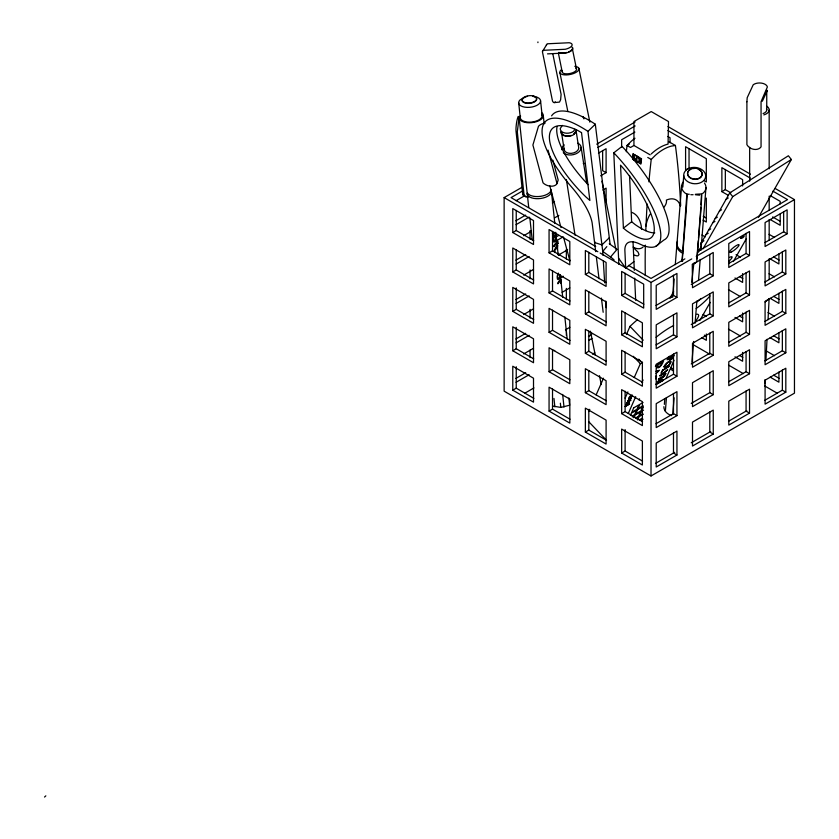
<?xml version="1.0" encoding="UTF-8"?>
<svg xmlns="http://www.w3.org/2000/svg" width="839" height="839" viewBox="0 0 839 839"><rect width="100%" height="100%" fill="white"/><g stroke="black" fill="none" stroke-linecap="round" stroke-linejoin="round"><path stroke-width="1.26" d="M560.232 274.898C561.134 277.615 556.928 282.523 557.211 277.174A3.157 1.154 -83.1 0 1 557.662 274.521L558.396 273.115M645.778 230.662L646.691 211.334A859.734 496.373 -60 0 1 647.152 204.013M700.848 207.275L698.478 238.224M700.985 204.685L701.488 194.323M764.717 383.759L764.916 379.836M765.934 360.225L767.024 339.292M768.042 319.68L769.122 298.757M672.668 297.184L674.136 278.957M675.29 264.631L676.863 245.103M676.989 243.467L681.583 186.342M664.362 404.356L664.782 399.133M682.82 187.076L683.743 175.655M665.358 411.309L666.46 397.581M682.097 260.038L686.858 194.228L687.099 195.141A55.122 4.3 -89 0 1 686.438 206.824A38.185 2.548 -89.7 0 1 686.113 212.215L682.17 261.401L682.097 260.038A7.939 5.296 -3.1 0 0 682.747 260.96M672.731 414.634L674.084 397.78M696.821 258.842L698.279 240.803M691.944 362.291L693.612 341.463M695.08 323.235L696.863 301.096M698.53 280.268L700.208 259.429M700.943 250.316L701.257 246.414M701.394 244.778L705.977 187.653M632.69 159.032L632.753 158.456L634.924 159.316L633.424 156.631A1.374 0.891 66.9 0 1 633.151 155.865A1.877 1.217 66.9 0 1 633.193 155.058L634.315 154.649A4.006 2.59 66.9 0 1 635.731 155.739L633.634 155.614L635.406 159.662A1.405 0.912 66.9 0 1 634.945 160.176L632.9 159.263M636.172 161.214L636.717 156.096C639.979 156.127 641.342 163.5 637.336 161.885M640.472 163.699L641.006 158.571L641.499 158.854M691.745 282.324L693.895 262.974M519.163 116.684L517.306 131.891L524.071 195.151A7.939 5.149 -67 0 0 528.601 196.871M554.579 232.539L553.604 235.203A2.402 0.881 -83.1 0 1 552.974 235.13L552.45 233.221M554.159 232.434L553.415 234.186L552.838 232.749M537.904 42.621L537.946 41.95M766.584 90.213L766.5 92.017A7.331 4.237 0 0 1 765.766 93.035M545.119 123.134A7.939 5.621 -15 0 0 538.47 126.29L532.901 145.021L543.032 182.818A8.306 5.338 18.1 0 0 550.824 186.195A8.306 5.338 18.1 0 0 557.023 183.563L558.176 180.007L552.88 160.207M768.755 299.051L765.105 301.977M551.233 189.845A12.218 6.072 -6.1 0 1 538.26 196.557A12.218 6.072 -6.1 0 1 526.955 190.967L519.068 117.166L520.421 115.96M542.613 51.022L543.253 50.319L565.234 49.27A7.939 3.241 -11.6 0 0 571.841 45.778A7.939 3.241 -11.6 0 0 569.209 42.737L547.227 43.796L542.382 51.588L552.513 101.089A8.306 2.685 87.2 0 0 555.303 101.76M546.357 45.065L546.588 44.498M560.746 131.671A7.939 5.17 -8.9 0 0 564.091 135.761L565.434 136.138A7.939 5.17 -8.9 0 0 574.065 134.397L575.921 131.241M630.404 415.389L631.379 413.176L636.56 410.187L634.62 414.613L632.543 415.808M633.256 417.707L634.232 415.494L632.155 416.689M634.294 417.109L635.27 414.896L640.451 411.907L638.51 416.333L635.396 418.126M637.147 419.437L638.122 417.214L636.046 418.42M637.703 419.94L639.15 416.616L643.303 414.225M641.877 410.418L643.335 407.104M588.81 411.519L589.765 409.369M596.141 394.907L603.514 378.2M626.429 334.488L630.005 326.381A45.285 14.389 -43.7 0 1 637.483 319.669M625.107 398.221L627.887 391.918M634.253 377.498L640.346 363.686L642.559 362.406M628.296 413.47L635.689 396.711M642.024 382.343L643.083 379.952M639.045 399.941L639.549 398.798M656.643 366.916L657.409 365.175L655.374 366.349M666.114 378.253L674.032 360.298M762.326 101.246L767.381 90.339M632.312 395.599L630.183 397.613L630.98 395.819L630.477 396.155L628.935 398.242L629.449 396.941A1.772 0.566 -43.7 0 1 630.215 396.092L632.249 395.012M655.616 378.913L656.57 376.333L655.49 376.166M673.602 291.657L669.931 298.118L672.123 296.723M701.152 243.195L729.731 192.918L788.377 155.771L791.366 159.494L758.487 217.322M703.072 248.795L732.72 196.641L791.366 159.494M699.831 320.498L710.151 302.355M733.349 261.537L746.249 238.863M562.277 125.389L560.263 128.556A7.939 5.17 -8.9 0 0 564.951 133.023A7.939 5.17 -8.9 0 0 573.572 131.283L574.914 129.175M573.498 134.282L575.606 131.954M558.774 273.839C555.303 277.835 560.211 280.666 559.823 274.668M606.828 246.624L602.748 251.417L602.989 255.339M595.312 124.214L587.95 131.366L602.748 251.417L610.54 256.996L617.074 249.33L610.11 244.338L595.312 124.214A76.15 27.393 45.8 0 0 551.601 115.834M574.39 133.653L574.956 132.982M572.072 49.48L571.317 50.33A7.331 2.989 -11.6 0 1 568.643 51.882M648.914 181.853A859.734 496.373 -60 0 1 651.221 159.452L655.123 155.551A41.751 24.1 -60 0 1 671.515 146.08L675.416 145.483A859.734 496.373 -60 0 1 680.681 205.66M595.082 242.031L594.568 242.534L601.941 244.894L609.303 237.741M651.221 153.977L651.662 153.558A41.751 24.1 -60 0 1 668.064 144.088L668.505 121.54L651.221 111.566L633.938 121.54L633.938 145.483L650.141 154.837M44.54 797.05L45.841 795.854M656.025 373.512L659.454 370.251L655.878 371.268M618.857 264.295L613.802 152.813L622.045 146.406A76.15 23.88 52.1 0 1 663.901 240.017L655.658 246.425M623.398 228.156L620.545 165.178L623.891 168.975A66.302 20.786 52.1 0 1 654.252 228.082A66.302 20.786 52.1 0 1 626.691 230.819L623.398 228.156L631.641 221.748L629.544 175.477M618.584 258.234L625.674 268.092L633.927 261.684M656.455 372.568L658.038 371.362L656.79 371.824M523.672 97.974L522.351 99.338L522.34 101.236A7.331 3.639 -6.1 0 0 533.814 102.295A7.331 3.639 -6.1 0 0 533.08 96.275M557.484 253.64L558.239 253.388A4.195 1.531 -83.1 0 1 558.826 253.955L559.225 255.287M726.06 199.378L728.252 197.983M719.348 211.187L721.54 209.792M715.174 218.528L717.366 217.133M712.762 222.775L714.954 221.381M708.473 230.306L710.675 228.921M706.029 234.616L708.221 233.221M701.74 242.156L703.931 240.772M775.257 188.523L794.46 199.609L794.46 393.166L651.022 475.975L504.134 391.173L504.134 197.605L522.194 187.181M596.697 144.172L635.081 122.012M523.463 190.443L511.045 197.605L595.711 246.488M597.924 147.454L635.154 125.955M516.048 200.71L524.784 195.665M598.459 153.138L606.094 148.723L606.094 172.666L600.64 175.823M634.871 132.111L621.647 139.746L621.647 147.307M629.229 144.214L627.027 145.483A859.734 496.373 -60 0 0 626.334 151.733M633.938 145.483L630.488 147.486L627.027 145.483L630.928 141.581A41.751 24.1 -60 0 1 634.987 138.236M515.87 220.772L525.696 215.099M552.345 203.038L554.527 201.78M516.048 224.653L529.147 217.091M512.776 232.529L533.51 244.506L533.51 220.563L512.776 208.586L512.776 232.529L516.237 230.536L533.698 240.615M523.693 235.707L531.328 231.302M554.527 217.909L558.889 215.382M602.822 190.023L606.094 188.135L606.094 202M515.87 260.174L525.696 254.511M555.439 237.332L558.711 235.444M516.048 264.065L529.147 256.503M555.617 241.223L563.252 236.808M512.776 271.941L533.51 283.918L533.51 259.964L512.776 247.998L512.776 271.941L516.237 269.948L533.698 280.027M549.063 252.822L569.807 264.788L569.807 241.506L549.063 229.54L549.063 252.822L552.523 250.819L569.985 260.908M523.693 275.119L533.51 269.445M558.889 254.794L567.625 249.76M515.87 299.586L525.696 293.923M516.048 303.477L529.147 295.915M559.98 278.108L563.252 276.22M512.776 311.353L533.51 323.319L533.51 299.376L512.776 287.41L512.776 311.353L516.237 309.36L533.698 319.439M742.62 185.954L742.62 179.651L721.876 167.674L721.876 191.628L725.336 189.624L730.79 192.781M549.063 292.895L569.807 304.861L569.807 280.918L549.063 268.952L549.063 292.895L552.523 290.902L569.985 300.981M585.36 274.437L606.094 286.403L606.094 262.46L585.36 250.494L585.36 274.437L588.81 272.444L606.272 282.523M523.693 314.531L533.51 308.857M562.161 292.318L569.807 287.903M515.87 338.998L525.696 333.324M516.048 342.889L529.147 335.327M512.776 350.765L533.51 362.731L533.51 338.788L512.776 326.811L512.776 350.765L516.237 348.762L533.698 358.851M549.063 332.307L569.807 344.273L569.807 320.33L549.063 308.353L549.063 332.307L552.523 330.304L569.985 340.393M585.36 313.849L606.094 325.815L606.094 301.872L585.36 289.895L585.36 313.849L588.81 311.846L606.272 321.935M621.647 295.391L643.681 308.112L643.681 284.159L621.647 271.437L621.647 295.391L625.107 293.388L643.828 304.2M684.876 258.884L651.022 278.422L628.453 265.386M700.67 249.76L787.548 199.609L772.876 191.135M523.693 353.943L533.51 348.269M565.455 329.821L569.828 327.304M600.137 253.032L651.022 282.418L691.735 258.915M696.244 256.304L794.46 199.609M692.5 264.453L713.234 252.487L713.234 275.769L692.5 287.735L692.28 264.327A7.939 5.296 -3.1 0 0 696.8 261.485L700.754 212.298A38.185 2.548 -89.7 0 0 701.068 206.918A55.122 4.3 -89 0 0 701.729 195.225M515.87 378.41L525.696 372.736M588.454 336.502L591.726 334.614M516.048 382.29L529.147 374.729M588.632 340.393L591.904 338.505M691.231 284.484L709.784 273.766L713.234 275.769M656.025 305.469L673.486 295.391L676.947 297.384L676.947 273.441L656.213 285.407L656.213 309.35L676.947 297.384M728.609 263.561L746.07 253.483L749.531 255.476L749.531 231.533L728.787 243.509L728.787 267.452L749.531 255.476M764.927 242.597L783.657 231.784L787.118 233.777L787.118 209.834L765.084 222.555L765.084 246.498L787.118 233.777M512.776 390.177L533.51 402.143L533.51 378.2L512.776 366.224L512.776 390.177L516.237 388.174L533.887 398.368M549.063 371.719L569.807 383.685L569.807 359.742L549.063 347.766L549.063 371.719L552.523 369.716L569.985 379.805M585.36 353.25L606.094 365.227L606.094 341.284L585.36 329.308L585.36 353.25L588.81 351.258L606.272 361.347M621.647 334.792L642.38 346.769L642.38 322.826L621.647 310.849L621.647 334.792L625.107 332.8L642.569 342.889M524.878 393.166L533.961 387.922M592.491 354.131L594.746 352.831M656.025 344.881L673.486 334.792L676.947 336.796L676.947 312.842L656.213 324.819L656.213 348.762L676.947 336.796M691.231 324.557L709.784 313.849L713.234 315.842L713.234 291.899L692.5 303.865L692.5 327.818L713.234 315.842M728.609 302.973L746.07 292.895L749.531 294.888L749.531 270.945L728.787 282.911L728.787 306.864L749.531 294.888M764.895 282.019L782.357 271.941L785.818 273.933L785.818 249.991L765.084 261.967L765.084 285.91L785.818 273.933M549.063 411.12L569.828 423.108L569.828 399.165L549.063 387.178L549.063 411.12L552.523 409.128L570.006 419.217M585.36 392.662L606.094 404.639L606.094 380.696L585.36 368.72L585.36 392.662L588.81 390.67L606.198 400.706M621.647 374.204L642.38 386.181L642.38 362.238L621.647 350.262L621.647 374.204L625.107 372.212L642.684 382.364M655.951 365.301L663.555 360.906C662.779 363.56 659.37 369.328 656.58 367.629M656.025 384.293L673.486 374.204L676.947 376.208L676.947 352.254L656.213 364.231L656.213 388.174L676.947 376.208M691.231 363.969L709.784 353.25L713.234 355.254L713.234 331.311L692.5 343.277L692.5 367.22L713.234 355.254M728.609 342.385L746.07 332.307L749.531 334.3L749.531 310.357L728.787 322.323L728.787 346.276L749.531 334.3M764.895 321.431L782.357 311.353L785.818 313.346L785.818 289.403L765.084 301.379L765.084 325.322L785.818 313.346M585.36 432.075L606.094 444.051L606.094 420.108L585.36 408.132L585.36 432.075L588.81 430.082L606.534 440.307L588.81 421.776M621.647 413.617L642.38 425.593L642.38 401.64L621.647 389.674L621.647 413.617L625.107 411.624L642.569 421.702M643.041 402.479L639.926 404.272L637.986 408.698L643.167 405.709M643.565 410.114L641.489 411.309L639.549 415.735L642.653 413.942M639.287 419.846L642.401 418.053M640.881 420.486L643.094 419.206M656.025 423.695L673.486 413.617L676.947 415.609L676.947 391.666L656.213 403.643L656.213 427.586L676.947 415.609M691.231 403.381L709.784 392.662L713.234 394.666L713.234 370.712L692.5 382.689L692.5 406.632L713.234 394.666M728.609 381.797L746.07 371.719L749.531 373.712L749.531 349.769L728.787 361.735L728.787 385.678L749.531 373.712M764.895 360.843L782.357 350.765L785.818 352.758L785.818 328.815L765.084 340.781L765.084 364.734L785.818 352.758M621.647 453.029L642.38 465.005L642.38 441.052L621.647 429.086L621.647 453.029L625.107 451.036L642.569 461.114M655.532 463.401L674.682 452.347M691.231 442.782L710.727 431.529M728.609 421.209L746.762 410.722M764.79 400.318L782.357 390.177L785.818 392.17L785.818 368.227L765.084 380.193L765.084 404.136L785.818 392.17M676.947 455.021L656.213 466.998L656.213 443.055L676.947 431.078L676.947 455.021L673.486 453.029L673.486 432.861M713.255 434.057L692.5 446.044L692.5 422.101L713.255 410.114L713.255 434.057L709.804 432.064L709.804 411.897M749.531 413.124L728.787 425.09L728.787 401.147L749.531 389.17L749.531 413.124L746.07 411.12L746.07 390.964M524.018 97.576L520.075 99.914A11.001 5.464 -6.1 0 0 524.826 107.161A11.001 5.464 -6.1 0 0 539.739 103.145A11.001 5.464 -6.1 0 0 533.226 96.37M524.26 97.555L525.025 97.198M552.481 406.013L560.819 407.418L569.65 405.227L568.873 397.99M566.891 52.469L563.158 53.077A7.331 2.989 -11.6 0 1 558.837 52.354M547.521 53.874L565.989 52.983A7.939 3.241 -11.6 0 0 572.041 50.193L572.597 49.501A7.939 3.241 -11.6 0 0 571.925 47.11M554.411 102.589L559.498 102.085L560.62 99.757L561.102 94.346L552.786 53.696M583.273 163.49L584.531 163.458M689.259 194.249L686.963 194.228L687.351 195.508L687.435 194.533L684.949 192.949A12.218 9.072 4.6 0 1 683.366 181.895M695.395 194.281L702.201 193.872A12.218 9.072 4.6 0 0 704.487 183.028M690.822 194.7L693.098 194.721M695.374 194.732L699.632 195.183M582.948 116.506L583.913 118.876M557.987 254.605L558.669 255.245M565.067 135.561L565.769 135.782A7.331 4.772 -8.9 0 0 571.338 135.383M633.613 254.941L636.874 255.885L638.039 255.79L639.024 254.542L638.08 252.172L633.697 247.935M631.914 212.424C638.594 214.92 641.363 222.88 641.573 229.487M518.177 116.401A55.122 31.389 59.2 0 0 516.216 125.598A38.185 22.045 60 0 0 516.016 131.083L522.802 194.606L524.071 195.151M610.11 244.264L609.282 243.75M667.97 126.574L750.412 174.176M667.886 130.527L750.297 178.099M667.854 136.484L670.036 137.743L670.036 142.787M770.286 195.623L780.197 201.35L780.197 203.877M668.714 141.623L675.416 145.483M772.646 216.944L780.354 221.391M704.141 180.721L706.323 181.979L706.323 158.697L685.589 146.731L685.589 170.013L689.039 168.01L689.039 148.608M721.876 191.628L728.43 195.403M770.286 219.577L780.197 225.292L780.197 213.955M647.76 157.459L651.221 159.452M769.08 234.343L774.544 237.489M703.229 216.284L706.511 218.171M773.631 256.923L779.085 260.069M703.051 220.164L706.323 222.052L706.323 198.109M770.171 258.915L778.907 263.96L778.907 253.881M606.094 172.666L602.643 170.674L602.643 150.506M701.96 235.004L705.232 236.892M736.065 254.689L740.428 257.216M769.08 273.755L774.544 276.901M739.526 276.639L742.798 278.527M773.631 296.335L779.085 299.481M734.974 278.003L742.62 282.418L742.62 273.598M770.171 298.327L778.907 303.372L778.907 293.283M728.43 289.686L740.428 296.618M767.989 312.538L774.544 316.313M739.526 316.051L742.798 317.939M773.631 335.747L779.085 338.893M734.974 317.415L742.62 321.83L742.62 313.01M770.171 337.739L778.907 342.784L778.907 332.695M504.134 197.605L597.871 251.731M703.072 314.457L706.344 316.355M728.43 329.098L740.428 336.03M765.808 350.681L774.544 355.726M704.341 335.149L706.522 336.408M739.526 355.463L742.798 357.351M773.631 375.159L779.085 378.305M701.981 337.771L706.344 340.298L706.344 333.995M734.974 356.827L742.62 361.242L742.62 352.411M770.171 377.151L778.907 382.185L778.907 372.107M692.678 344.378L709.563 354.131M728.692 365.175L743.333 373.628M764.717 385.971L777.176 393.166M631.641 221.748L634.934 224.412A66.302 20.786 52.1 0 0 654.787 232.864M630.005 326.381L643.219 340.204M638.71 359.176L640.472 361.022M633.277 356.302L640.346 363.686M729.731 192.918L732.72 196.641M548.066 150.15L557.023 183.563M549.776 185.765L560.966 227.526M563.672 237.647L569.775 260.426M578.826 68.211L589.869 122.148M601.951 181.214L615.878 249.267M572.345 48.641L576.603 69.406M558.438 53.423L562.182 71.745M559.949 72.941L567.835 111.461M590.425 331.216L595.323 355.358M599.466 375.694L601.269 384.587M581.133 147.349L586.776 183.615M575.963 129.982L578.679 147.391A7.331 4.772 -8.9 0 1 571.254 153.359A7.331 4.772 -8.9 0 1 564.238 148.43M564.196 149.688L561.48 132.279A7.331 4.772 -8.9 0 0 561.931 133.464M566.377 179.515L575.051 235.203M595.69 251.637L592.156 222.954A54.818 19.717 45.8 0 0 571.39 186.803A76.15 27.393 45.8 0 1 542.749 126.207A76.15 27.393 45.8 0 1 587.95 131.366M596.33 256.797L599.025 278.737M601.416 298.086L603.168 312.286M543.336 116.044L544.175 123.815M554.799 223.205L551.464 191.953A12.218 6.072 -6.1 0 1 538.491 198.665A12.218 6.072 -6.1 0 1 527.186 193.075L528.717 207.39M555.775 232.309L558.145 254.448M560.379 275.276L562.738 297.405M564.836 316.932L567.195 339.061M540.578 100.89L542.151 115.656M562.644 394.414L563.997 407.062M560.368 403.202L560.819 407.418M553.96 398.441L554.862 406.873M518.67 102.798L520.253 117.554M529.829 217.804L532.199 239.944M603.304 260.572L604.657 282.806M605.779 301.107L606.178 307.651M634.315 270.336L633.099 243.499A54.818 17.189 52.1 0 1 633.235 241.611M634.672 278.139L635.668 300.226M625.674 268.092L624.856 249.917A54.818 17.189 52.1 0 1 639.905 244.086A76.15 23.88 52.1 0 0 658.856 223.814A76.15 23.88 52.1 0 0 613.802 152.813M783.657 211.617L783.657 231.784M782.357 251.773L782.357 271.941M782.357 291.185L782.357 311.353M782.357 330.597L782.357 350.765M782.357 370.009L782.357 390.177M769.174 110.182L769.174 168.796M769.174 196.158L769.174 210.484M769.174 219.598L769.174 240.447M769.174 258.685L769.174 279.523M766.741 90.916L766.741 109.878M749.657 147.339L749.657 181.203M746.07 233.315L746.07 253.483M746.07 272.727L746.07 292.895M746.07 312.139L746.07 332.307M746.07 351.551L746.07 371.719M725.336 169.468L725.336 189.624M709.784 254.374L709.784 273.766M709.784 293.681L709.784 313.849M709.784 333.093L709.784 353.25M709.784 372.506L709.784 392.662M673.486 275.223L673.486 295.391M673.486 314.635L673.486 334.792M673.486 354.048L673.486 374.204M673.486 393.449L673.486 413.617M651.022 282.418L651.022 475.975M625.107 273.231L625.107 293.388M625.107 312.632L625.107 332.8M625.107 352.044L625.107 372.212M625.107 391.194L625.107 411.624M625.107 429.61L625.107 451.036M588.81 252.277L588.81 272.444M588.81 291.689L588.81 311.846M588.81 331.09L588.81 351.258M588.81 370.502L588.81 390.67M588.81 409.369L588.81 430.082M566.346 249.015L566.346 259.104M566.346 288.427L566.346 299.775M566.367 329.087L566.367 335.39M552.523 231.417L552.523 250.819M552.523 270.735L552.523 290.902M552.523 310.147L552.523 330.304M552.523 349.559L552.523 369.716M552.523 388.96L552.523 409.128M530.059 230.557L530.059 239.388M530.059 269.969L530.059 278.789M530.059 309.381L530.059 318.201M530.059 350.052L530.059 357.613M516.237 210.369L516.237 230.536M516.237 249.781L516.237 269.948M516.237 287.934L516.237 309.36M516.237 327.346L516.237 348.762M516.237 366.748L516.237 388.174M696.81 314.195A21.992 4.646 -38.8 0 1 695.762 320.844M700.995 298.453A19.549 4.132 -38.8 0 1 697.178 301.746M709.972 295.905A19.549 4.132 -38.8 0 1 696.15 308.563M729.584 257.395A7.331 1.552 -38.8 0 1 728.976 261.233M574.788 66.302A9.774 3.996 -11.6 0 1 577.347 71.504A9.774 3.996 -11.6 0 1 563.997 74.849A9.774 3.996 -11.6 0 1 561.438 69.647M575.69 68.032A7.331 2.989 -11.6 0 1 570.205 73.465A7.331 2.989 -11.6 0 1 562.466 70.906M577.945 143.196A9.774 6.366 -8.9 0 1 577.725 152.855A9.774 6.366 -8.9 0 1 563.284 152.74M561.742 149.72A9.774 6.366 -8.9 0 1 564.228 144.885M564.144 135.278A7.331 4.772 -8.9 0 1 562.833 134.481M554.736 350.492A12.218 6.072 -6.1 0 1 552.639 350.492M542.13 113.045A12.218 6.072 -6.1 0 1 533.541 122.4A12.218 6.072 -6.1 0 1 519.068 117.166M526.231 196.546A7.939 5.149 -67 0 1 522.802 194.606M645.296 275.632A859.734 496.373 -60 0 1 645.338 245.103M656.046 337.309A45.285 14.389 -43.7 0 1 673.581 325.553M525.77 96.852A7.331 3.639 -6.1 0 1 527.542 96.349M541.742 114.272A11.001 5.464 -6.1 0 1 531.349 122.085A11.001 5.464 -6.1 0 1 520.589 116.107M645.978 226.079A20.304 11.725 -60 0 1 650.078 214.207M680.408 206.121A23.345 13.476 -60 0 0 666.397 200.091A5.883 3.398 -60 0 1 663.618 207.474M643.156 246.918A17.315 10.194 61 0 1 633.13 247.096M700.922 244.044A12.218 9.072 4.6 0 1 697.482 252.633M682.705 253.284A12.218 9.072 4.6 0 1 677.346 242.775M673.392 369.17A12.218 9.072 4.6 0 1 670.906 367.587M701.047 242.408A12.218 9.072 4.6 0 1 697.608 250.997M682.841 251.658A12.218 9.072 4.6 0 1 677.482 241.139M673.256 370.796A12.218 9.072 4.6 0 1 670.781 369.223M671.63 415.641A12.218 9.072 4.6 0 1 663.869 406.684M698.237 169.237A7.331 5.443 4.6 0 1 701.32 176.704L700.219 177.837A7.331 5.443 4.6 0 1 689.207 177.228A7.331 5.443 4.6 0 1 690.917 169.195M692.657 168.66A7.331 5.443 4.6 0 1 694.535 168.482M766.699 106.113A9.774 5.642 0 0 1 763.826 114.912M766.5 108.776A7.331 4.237 0 0 1 763.081 113.538M588.16 184.685A66.302 23.849 45.8 0 1 557.065 126.574M610.54 256.996A13.109 5.139 40.4 0 1 614.127 259.975M746.899 101.781L746.899 144.675A8.306 6.555 24.9 0 0 753.978 149.363A8.306 6.555 24.9 0 0 761.057 146.867L761.057 101.687L767.381 86.941A7.939 4.583 0 0 0 761.571 83.124A7.939 4.583 0 0 0 753.223 84.76L747.192 97.723L746.899 101.781M557.788 243.32L557.778 243.939L557.945 241.548A1.909 0.692 -83.1 0 0 557.505 241.108C556.404 242.691 556.121 239.618 556.341 242.335L553.845 245.649L553.95 246.645L556.446 243.331L556.624 244.998L557.274 242.303L557.788 243.32M669.134 359.795C670.791 361.389 673.675 356.984 674.084 355.201L667.078 359.742L669.721 358.222L669.134 359.795M657.524 366.758C659.108 368.059 661.772 364.063 662.128 362.448L658.384 364.608L657.524 366.758M556.226 237.458C557.127 240.164 552.922 245.072 553.205 239.734A3.157 1.154 -83.1 0 1 553.656 237.08L555.303 234.972L556.226 237.458M555.848 237.71C552.754 248.826 553.331 231.134 555.848 237.71M631.096 398.137L630.236 399.595L627.499 401.273L630.708 398.326L628.453 399.112L631.494 397.35L631.096 398.137M639.308 159.777L638.689 161.56L636.717 160.983L637.158 156.893L638.825 158.162L639.308 159.777M554.411 250.253L554.61 252.518L554.988 249.854L556.865 247.274L557.075 249.183L557.4 248.743L557.788 245.387L556.656 245.334L554.411 250.253M625.695 405.342C628.537 400.958 626.156 407.502 629.124 402.772A1.657 0.524 -43.7 0 0 628.977 402.426L626.943 403.507A1.772 0.566 -43.7 0 0 626.177 404.346L625.695 405.342M669.879 359.144L671.693 358.62L673.119 356.26L670.392 357.834L669.879 359.144M633.088 153.873L632.543 159.116L640.954 163.983L641.51 158.739L633.088 153.873M664.645 366.328C672.154 366.884 671.588 356.124 664.645 366.328M628.726 402.972L627.478 404.377L628.726 402.972M631.998 395.568L630.75 396.973L631.998 395.568M663.922 366.853C665.568 369.16 670.497 364.168 671.231 361.756C669.669 359.396 664.614 364.441 663.922 366.853M626.67 403.108L630.802 400.119L626.67 403.108M669.354 356.397L668.064 357.55L669.354 356.397M740.711 238.286C744.141 238.779 746.437 232.267 740.711 238.286M633.707 407.859L631.767 412.295L636.948 409.296L638.899 404.87L633.707 407.859M637.598 409.589L635.658 414.015L640.839 411.016L642.779 406.59L637.598 409.589M625.181 406.516L629.502 404.02L625.181 406.516M656.465 383.822L656.161 384.482L662.883 380.602L663.324 379.606L658.584 380.979L665.379 374.939L658.667 378.809L658.395 379.427L664.373 375.935L657.315 381.881L662.391 380.413L656.465 383.822M660.157 375.442L659.863 376.113L662.464 374.613L665.726 374.152L666.051 373.428L663.366 373.837L667.708 369.653L660.157 375.442M662.485 370.156L661.08 373.345L662.904 370.418L669.197 366.276L662.485 370.156M560.735 279.859L560.662 283.194L560.62 282.418A1.972 0.724 -83.1 0 0 560.347 281.558A2.559 0.933 -83.1 0 0 559.833 281.411L557.925 283.792L557.82 282.795L560.641 279.03L560.735 279.859M701.341 176.379L700.24 177.501A7.331 5.443 4.6 0 1 688.085 175.445A7.331 5.443 4.6 0 1 695.206 168.188A7.331 5.443 4.6 0 1 701.341 176.379M692.479 183.5L689.773 182.703A11.001 8.159 4.6 0 1 687.896 168.912A11.001 8.159 4.6 0 1 705.389 174.072A11.001 8.159 4.6 0 1 692.479 183.5M581.521 132.625L577.882 130.527A66.302 23.849 45.8 0 0 549.576 140.165A66.302 23.849 45.8 0 0 586.094 197.123L589.88 200.448L581.521 132.625M522.298 100.816L522.057 99.883A7.331 3.639 -6.1 0 1 532.471 95.751A7.331 3.639 -6.1 0 1 534.024 101.75A7.331 3.639 -6.1 0 1 522.298 100.816M731.639 251.878A6.114 1.29 -38.8 0 0 739.117 245.03A6.114 1.29 -38.8 0 0 732.143 248.68A6.114 1.29 -38.8 0 0 731.639 251.878"/></g></svg>
